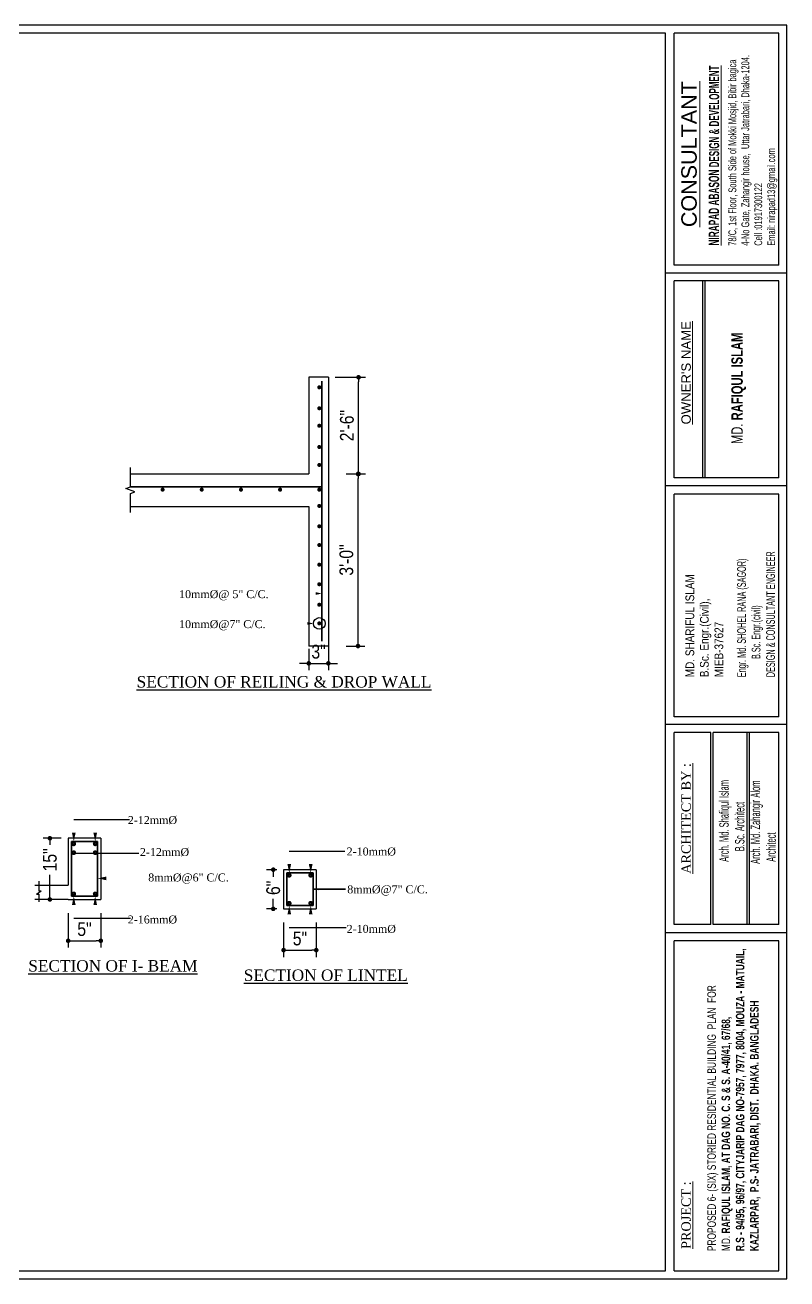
# Model space of a CAD drawing. Header units: inches. Extents: x -159432 to -126829, y -44881 to -40109.
# Drawn here: x -139822 to -139489, y -42614 to -42066 of the extents above; entities that cross this region are included whole.
import ezdxf

# ---------------------------------------------------------------- set-up
doc = ezdxf.new("R2010")
doc.units = ezdxf.units.IN
doc.header["$LTSCALE"] = 10
doc.header["$MEASUREMENT"] = 0
doc.header["$PDMODE"] = 34
doc.layers.get('0').update_dxf_attribs({"color": 140, "lineweight": 25})
doc.layers.get('Defpoints').update_dxf_attribs({"lineweight": 25})
for name, color, linetype, lineweight in [('BADHON WIN-1', 10, 'Continuous', 35), ('DIM', 6, 'Continuous', 25), ('DIMENSION', 6, 'Continuous', 25), ('line', 134, 'Continuous', 30), ('rod', 167, 'Continuous', 30), ('Stair', 135, 'Continuous', 25), ('TEXT', 6, 'Continuous', 25), ('TEXT 02', 7, 'Continuous', 9), ('win', 143, 'Continuous', 25)]:
    doc.layers.add(name, color=color, linetype=linetype, lineweight=lineweight)
doc.styles.add('222', font='arial.ttf')
doc.styles.add('AR8', font='swisscl.ttf', dxfattribs={"height": 10})
doc.styles.add('AREAL', font='arial.ttf')
doc.styles.add('Arial', font='times.ttf', dxfattribs={"height": 8})
doc.styles.add('arn', font='ARIALN.TTF')
doc.styles.add('style1', font='micross.ttf', dxfattribs={"height": 18})
doc.dimstyles.new('ARCHITECTURAL', dxfattribs={"dimscale": 0, "dimtxt": 4, "dimasz": 2.5, "dimexe": 4, "dimexo": 4, "dimgap": 2, "dimtad": 1, "dimdec": 0, "dimzin": 3, "dimdsep": 46, "dimlunit": 4, "dimtxsty": 'Standard', "dimcen": -0.25, "dimclrd": 4, "dimclre": 256, "dimclrt": 2, "dimadec": 0, "dimazin": 0, "dimtfac": 1, "dimtdec": 0, "dimtofl": 0, "dimtmove": 2, "dimatfit": 3, "dimfxl": 1, "dimfrac": 2, "dimtolj": 1, "dimtzin": 0, "dimlwd": -1, "dimarcsym": 0})
doc.dimstyles.new('DIM', dxfattribs={"dimtxt": 10, "dimasz": 2, "dimexe": 3, "dimexo": 3, "dimgap": 2, "dimtad": 1, "dimdec": 1, "dimzin": 1, "dimdsep": 46, "dimlunit": 4, "dimtxsty": 'arn', "dimblk": 'DOT', "dimcen": 0.09, "dimclrd": 256, "dimclre": 256, "dimclrt": 256, "dimaunit": 1, "dimadec": 0, "dimazin": 0, "dimtfac": 1, "dimtdec": 1, "dimtix": 1, "dimtmove": 2, "dimatfit": 3, "dimldrblk": 'OPEN30', "dimfxl": 10, "dimtolj": 1, "dimtzin": 0, "dimlwd": -1, "dimlwe": -1, "dimarcsym": 0})

# ---------------------------------------------------------------- blocks, each defined once
blk = doc.blocks.new('_Dot')
at = {"color": 0, "linetype": 'ByBlock', "lineweight": -2}
blk.add_line((-0.5, 0), (-1, 0), dxfattribs=at)
at = {"color": 0, "linetype": 'ByBlock', "const_width": 0.5}
blk.add_lwpolyline([(-0.25, 0, 1), (0.25, 0, 1)], format="xyb", close=True, dxfattribs=at)
blk = doc.blocks.new('*D349')
at = {"layer": 'Defpoints', "color": 0}
for p in [(-139689.55, -42219.55), (-139676.36, -42219.55), (-139684.16, -42261.79)]:
    blk.add_point(p, dxfattribs=at)
at = {"layer": 'DIM'}
for p, q in [((-139686.55, -42219.55), (-139673.36, -42219.55)), ((-139676.36, -42259.79), (-139676.36, -42221.55)), ((-139681.16, -42261.79), (-139673.36, -42261.79))]:
    blk.add_line(p, q, dxfattribs=at)
at = {"layer": 'DIM', "xscale": 2, "yscale": 2, "zscale": 2}
for p, rotation in [((-139676.36, -42219.55), 90), ((-139676.36, -42261.79), 270)]:
    blk.add_blockref('_Dot', p, dxfattribs=dict(at, rotation=rotation))
at = {"layer": 'DIM', "insert": (-139681.43, -42240.67), "char_height": 10, "attachment_point": 5, "rotation": 90, "style": 'arn'}
blk.add_mtext('\\A1;{\\H0.6x;2\'-6"}', dxfattribs=at)
blk = doc.blocks.new('_Open30')
at = {"color": 0, "linetype": 'ByBlock', "lineweight": -2}
for p, q in [((-1, 0.27), (0, 0)), ((0, 0), (-1, -0.27)), ((0, 0), (-1, 0))]:
    blk.add_line(p, q, dxfattribs=at)
blk = doc.blocks.new('*D350')
at = {"layer": 'Defpoints', "color": 0}
for p in [(-139709.1, -42454.82), (-139694.84, -42454.82), (-139694.84, -42469.9)]:
    blk.add_point(p, dxfattribs=at)
at = {"layer": 'DIM'}
for p, q in [((-139709.1, -42457.82), (-139709.1, -42472.9)), ((-139694.84, -42457.82), (-139694.84, -42472.9)), ((-139707.1, -42469.9), (-139696.84, -42469.9))]:
    blk.add_line(p, q, dxfattribs=at)
at = {"layer": 'DIM', "xscale": 2, "yscale": 2, "zscale": 2, "rotation": 180}
blk.add_blockref('_Dot', (-139709.1, -42469.9), dxfattribs=at)
at = {"layer": 'DIM', "xscale": 2, "yscale": 2, "zscale": 2}
blk.add_blockref('_Dot', (-139694.84, -42469.9), dxfattribs=at)
at = {"layer": 'DIM', "insert": (-139701.97, -42464.85), "char_height": 10, "attachment_point": 5, "style": 'arn'}
blk.add_mtext('\\A1;{\\H0.6x;5"}', dxfattribs=at)
blk = doc.blocks.new('*D351')
at = {"layer": 'Defpoints', "color": 0}
for p in [(-139709.1, -42434.74), (-139713.63, -42451.86), (-139709.1, -42451.86)]:
    blk.add_point(p, dxfattribs=at)
at = {"layer": 'DIM'}
for p, q in [((-139712.1, -42434.74), (-139716.63, -42434.74)), ((-139713.63, -42436.74), (-139713.63, -42437.84)), ((-139713.63, -42449.86), (-139713.63, -42447.53)), ((-139712.1, -42451.86), (-139716.63, -42451.86))]:
    blk.add_line(p, q, dxfattribs=at)
at = {"layer": 'DIM', "xscale": 2, "yscale": 2, "zscale": 2}
for p, rotation in [((-139713.63, -42434.74), 90), ((-139713.63, -42451.86), 270)]:
    blk.add_blockref('_Dot', p, dxfattribs=dict(at, rotation=rotation))
at = {"layer": 'DIM', "insert": (-139713.63, -42442.69), "char_height": 10, "attachment_point": 5, "rotation": 90, "style": 'arn'}
blk.add_mtext('\\A1;{\\H0.6x;6"}', dxfattribs=at)
blk = doc.blocks.new('*D352')
at = {"layer": 'Defpoints', "color": 0}
for p in [(-139684.83, -42261.79), (-139676.6, -42261.79), (-139684.83, -42337.01)]:
    blk.add_point(p, dxfattribs=at)
at = {"layer": 'DIM'}
for p, q in [((-139681.83, -42261.79), (-139673.6, -42261.79)), ((-139676.6, -42335.01), (-139676.6, -42263.79)), ((-139681.83, -42337.01), (-139673.6, -42337.01))]:
    blk.add_line(p, q, dxfattribs=at)
at = {"layer": 'DIM', "xscale": 2, "yscale": 2, "zscale": 2}
for p, rotation in [((-139676.6, -42261.79), 90), ((-139676.6, -42337.01), 270)]:
    blk.add_blockref('_Dot', p, dxfattribs=dict(at, rotation=rotation))
at = {"layer": 'DIM', "insert": (-139681.66, -42299.4), "char_height": 10, "attachment_point": 5, "rotation": 90, "style": 'arn'}
blk.add_mtext('\\A1;{\\H0.6x;3\'-0"}', dxfattribs=at)
blk = doc.blocks.new('*D353')
at = {"layer": 'Defpoints', "color": 0}
for p in [(-139698.11, -42335.15), (-139689.55, -42333.94), (-139689.55, -42344.57)]:
    blk.add_point(p, dxfattribs=at)
at = {"layer": 'DIM'}
for p, q in [((-139698.11, -42338.15), (-139698.11, -42347.57)), ((-139689.55, -42336.94), (-139689.55, -42347.57)), ((-139700.11, -42344.57), (-139702.11, -42344.57)), ((-139698.11, -42344.57), (-139689.55, -42344.57)), ((-139687.55, -42344.57), (-139685.55, -42344.57))]:
    blk.add_line(p, q, dxfattribs=at)
at = {"layer": 'DIM', "xscale": 2, "yscale": 2, "zscale": 2}
blk.add_blockref('_Dot', (-139698.11, -42344.57), dxfattribs=at)
at = {"layer": 'DIM', "xscale": 2, "yscale": 2, "zscale": 2, "rotation": 180}
blk.add_blockref('_Dot', (-139689.55, -42344.57), dxfattribs=at)
at = {"layer": 'DIM', "insert": (-139693.83, -42339.51), "char_height": 10, "attachment_point": 5, "style": 'arn'}
blk.add_mtext('\\A1;{\\H0.6x;3"}', dxfattribs=at)
blk = doc.blocks.new('*D354')
at = {"layer": 'Defpoints', "color": 0}
for p in [(-139803.25, -42421.01), (-139811.23, -42447.76), (-139801.85, -42447.76)]:
    blk.add_point(p, dxfattribs=at)
at = {"layer": 'DIM'}
for p, q in [((-139806.25, -42421.01), (-139814.23, -42421.01)), ((-139811.23, -42423.01), (-139811.23, -42423.93)), ((-139811.23, -42445.76), (-139811.23, -42436.96)), ((-139804.85, -42447.76), (-139814.23, -42447.76))]:
    blk.add_line(p, q, dxfattribs=at)
at = {"layer": 'DIM', "xscale": 2, "yscale": 2, "zscale": 2}
for p, rotation in [((-139811.23, -42421.01), 90), ((-139811.23, -42447.76), 270)]:
    blk.add_blockref('_Dot', p, dxfattribs=dict(at, rotation=rotation))
at = {"layer": 'DIM', "insert": (-139811.23, -42430.45), "char_height": 10, "attachment_point": 5, "rotation": 90, "style": 'arn'}
blk.add_mtext('\\A1;{\\H0.6x;15"}', dxfattribs=at)
blk = doc.blocks.new('*D355')
at = {"layer": 'Defpoints', "color": 0}
for p in [(-139803.25, -42450.73), (-139788.99, -42450.73), (-139788.99, -42465.8)]:
    blk.add_point(p, dxfattribs=at)
at = {"layer": 'DIM'}
for p, q in [((-139803.25, -42453.73), (-139803.25, -42468.8)), ((-139788.99, -42453.73), (-139788.99, -42468.8)), ((-139801.25, -42465.8), (-139790.99, -42465.8))]:
    blk.add_line(p, q, dxfattribs=at)
at = {"layer": 'DIM', "xscale": 2, "yscale": 2, "zscale": 2, "rotation": 180}
blk.add_blockref('_Dot', (-139803.25, -42465.8), dxfattribs=at)
at = {"layer": 'DIM', "xscale": 2, "yscale": 2, "zscale": 2}
blk.add_blockref('_Dot', (-139788.99, -42465.8), dxfattribs=at)
at = {"layer": 'DIM', "insert": (-139796.12, -42460.75), "char_height": 10, "attachment_point": 5, "style": 'arn'}
blk.add_mtext('\\A1;{\\H0.6x;5"}', dxfattribs=at)

msp = doc.modelspace()

# ---------------------------------------------------------------- linework, layer by layer
at = {"layer": 'DIM'}
for p, q in [((-139800.79195, -42412.8672), (-139776.47363, -42412.8672)), ((-139706.63651, -42426.60116), (-139682.3182, -42426.60116)), ((-139800.79195, -42455.90485), (-139775.979, -42455.90485)), ((-139706.63651, -42459.99789), (-139681.82357, -42459.99789))]:
    msp.add_line(p, q, dxfattribs=at)
for points in [[(-139800.79195, -42418.54796, 1.6171, 0, 0), (-139800.79195, -42422.43387, 0, 0, 0), (-139800.79195, -42412.8672, 0, 0, 0)], [(-139791.42262, -42418.54796, 1.6171, 0, 0), (-139791.42262, -42422.43387, 0, 0, 0), (-139791.42262, -42412.8672, 0, 0, 0)], [(-139706.63651, -42432.28191, 1.6171, 0, 0), (-139706.63651, -42436.16782, 0, 0, 0), (-139706.63651, -42426.60116, 0, 0, 0)], [(-139697.26718, -42432.28191, 1.6171, 0, 0), (-139697.26718, -42436.16782, 0, 0, 0), (-139697.26718, -42426.60116, 0, 0, 0)], [(-139786.5315, -42438.5425, 1.6171, 0, 0), (-139790.41741, -42438.5425, 0, 0, 0), (-139768.56003, -42438.5425, 0, 0, 0)], [(-139800.79195, -42450.2241, 1.6171, 0, 0), (-139800.79195, -42446.33819, 0, 0, 0), (-139800.79195, -42455.90485, 0, 0, 0)], [(-139791.42262, -42450.2241, 1.6171, 0, 0), (-139791.42262, -42446.33819, 0, 0, 0), (-139791.42262, -42455.90485, 0, 0, 0)], [(-139706.63651, -42454.31713, 1.6171, 0, 0), (-139706.63651, -42450.43122, 0, 0, 0), (-139706.63651, -42459.99789, 0, 0, 0)], [(-139697.26718, -42454.31713, 1.6171, 0, 0), (-139697.26718, -42450.43122, 0, 0, 0), (-139697.26718, -42459.99789, 0, 0, 0)]]:
    msp.add_lwpolyline(points, format="xyseb", dxfattribs=at)
msp.add_circle((-139693.51613, -42327.14089), 2.55223, dxfattribs=at)
at = {"layer": 'DIMENSION', "color": 7}
for p, q in [((-139817.15044, -42445.38056), (-139815.09138, -42444.03261)), ((-139816.12095, -42439.81128), (-139816.12095, -42444.03261)), ((-139816.12095, -42444.03261), (-139815.09138, -42444.03261)), ((-139817.15044, -42445.38056), (-139816.12095, -42445.38056)), ((-139816.12095, -42445.38056), (-139816.12095, -42448.82154))]:
    msp.add_line(p, q, dxfattribs=at)
at = {"layer": 'DIMENSION', "color": 7, "ltscale": 15}
for points in [[(-139695.14893, -42314.04262, 1.21282, 0, 0), (-139692.40728, -42314.04262, 0, 0, 0), (-139715.15929, -42314.04262, 0, 0, 0), (-139715.15929, -42314.04262, 0, 0, 0)], [(-139698.81001, -42327.14089, 1.21282, 0, 0), (-139696.06836, -42327.14089, 0, 0, 0), (-139715.15929, -42327.14089, 0, 0, 0), (-139715.15929, -42327.14089, 0, 0, 0)]]:
    msp.add_lwpolyline(points, format="xyseb", dxfattribs=at)
at = {"layer": 'line'}
for p, q in [((-139542.18852, -42609.98642), (-139542.18852, -42069.22703)), ((-139538.46287, -42170.54229), (-139538.46287, -42069.22703)), ((-139492.79444, -42170.54229), (-139538.46287, -42170.54229)), ((-139489.19215, -42174.07945), (-139542.18852, -42174.07945)), ((-139538.46287, -42263.50915), (-139538.46287, -42177.4201)), ((-139492.79444, -42177.4201), (-139538.46287, -42177.4201)), ((-139525.93551, -42263.50915), (-139525.93551, -42177.4201)), ((-139524.90629, -42263.50915), (-139524.90629, -42177.4201)), ((-139513.02289, -42263.50915), (-139538.46287, -42263.50915)), ((-139492.79444, -42263.50915), (-139513.02289, -42263.50915)), ((-139489.19215, -42267.04631), (-139542.18852, -42267.04631)), ((-139538.46287, -42367.92816), (-139538.46287, -42270.58347)), ((-139511.99367, -42270.58347), (-139538.46287, -42270.58347)), ((-139513.02289, -42367.92816), (-139538.46287, -42367.92816)), ((-139492.79444, -42367.92816), (-139513.02289, -42367.92816)), ((-139489.19215, -42371.31781), (-139542.18852, -42371.31781)), ((-139538.46287, -42458.69515), (-139538.46287, -42374.80597)), ((-139522.4643, -42374.80597), (-139538.46287, -42374.80597)), ((-139538.46287, -42439.43675), (-139538.46287, -42374.80597)), ((-139522.4643, -42458.69515), (-139522.4643, -42374.80597)), ((-139492.79444, -42374.80597), (-139521.43508, -42374.80597)), ((-139521.43508, -42458.69515), (-139521.43508, -42374.80597)), ((-139506.52625, -42458.46829), (-139506.52625, -42374.80597)), ((-139505.49703, -42458.46829), (-139505.49703, -42374.80597)), ((-139522.4643, -42458.69515), (-139538.46287, -42458.69515)), ((-139492.79444, -42458.69515), (-139521.43508, -42458.69515)), ((-139489.19215, -42462.29743), (-139542.18852, -42462.29743)), ((-139492.79444, -42465.89972), (-139538.46287, -42465.89972)), ((-139538.46287, -42609.98642), (-139538.46287, -42465.89972))]:
    msp.add_line(p, q, dxfattribs=at)
msp.add_lwpolyline([(-140313.06302, -42613.58871), (-139489.19215, -42613.58871), (-139489.19215, -42065.62475), (-140313.06302, -42065.62475)], close=True, dxfattribs=at)
for points in [[(-139542.18852, -42069.22703), (-140309.46073, -42069.22703), (-140309.46073, -42609.98642), (-139542.18852, -42609.98642)], [(-139492.79444, -42170.54229), (-139492.79444, -42069.22703), (-139538.46287, -42069.22703)], [(-139492.79444, -42263.50915), (-139492.79444, -42177.4201)], [(-139492.79444, -42367.92816), (-139492.79444, -42270.58347), (-139511.99367, -42270.58347)], [(-139492.79444, -42458.69515), (-139492.79444, -42374.80597)], [(-139538.46287, -42609.98642), (-139492.79444, -42609.98642), (-139492.79444, -42465.89972)]]:
    msp.add_lwpolyline(points, dxfattribs=at)
at = {"layer": 'rod', "color": 7, "linetype": 'Continuous', "lineweight": 35}
for p, q in [((-139692.40728, -42221.26198), (-139692.40728, -42334.86968)), ((-139776.05971, -42267.49681), (-139692.40728, -42267.49681)), ((-139801.82813, -42446.33819), (-139801.82813, -42422.43387)), ((-139801.82813, -42422.43387), (-139790.41741, -42422.43387)), ((-139790.41741, -42446.33819), (-139790.41741, -42422.43387)), ((-139707.67269, -42436.16782), (-139696.26198, -42436.16782)), ((-139707.67269, -42450.43122), (-139707.67269, -42436.16782)), ((-139696.26198, -42450.43122), (-139696.26198, -42436.16782)), ((-139801.82813, -42446.33819), (-139790.41741, -42446.33819)), ((-139707.67269, -42450.43122), (-139696.26198, -42450.43122))]:
    msp.add_line(p, q, dxfattribs=at)
at = {"layer": 'rod', "color": 7, "linetype": 'Continuous'}
for points, const_width in [([(-139693.96186, -42223.925, 1), (-139693.0704, -42223.925, 1)], 0.89146), ([(-139693.96186, -42233.0831, 1), (-139693.0704, -42233.0831, 1)], 0.89146), ([(-139693.96186, -42240.73431, 1), (-139693.0704, -42240.73431, 1)], 0.89146), ([(-139693.96186, -42250.0345, 1), (-139693.0704, -42250.0345, 1)], 0.89146), ([(-139693.96186, -42257.85038, 1), (-139693.0704, -42257.85038, 1)], 0.89146), ([(-139762.42616, -42268.66241, 1), (-139761.5347, -42268.66241, 1)], 0.89146), ([(-139745.31008, -42268.66241, 1), (-139744.41862, -42268.66241, 1)], 0.89146), ([(-139728.19401, -42268.66241, 1), (-139727.30255, -42268.66241, 1)], 0.89146), ([(-139711.07794, -42268.66241, 1), (-139710.18647, -42268.66241, 1)], 0.89146), ([(-139693.96186, -42268.66241, 1), (-139693.0704, -42268.66241, 1)], 0.89146), ([(-139693.96186, -42275.75847, 1), (-139693.0704, -42275.75847, 1)], 0.89146), ([(-139693.96186, -42284.65715, 1), (-139693.0704, -42284.65715, 1)], 0.89146), ([(-139693.96186, -42292.87455, 1), (-139693.0704, -42292.87455, 1)], 0.89146), ([(-139693.96186, -42301.44607, 1), (-139693.0704, -42301.44607, 1)], 0.89146), ([(-139693.96186, -42309.99062, 1), (-139693.0704, -42309.99062, 1)], 0.89146), ([(-139693.96186, -42318.97358, 1), (-139693.0704, -42318.97358, 1)], 0.89146), ([(-139693.96186, -42327.1067, 1), (-139693.0704, -42327.1067, 1)], 0.89146), ([(-139801.26897, -42423.46147, -1), (-139800.33293, -42423.46147, -1)], 1.12324), ([(-139790.97658, -42423.46147, 1), (-139791.91261, -42423.46147, 1)], 1.12324), ([(-139801.26897, -42427.31815, -1), (-139800.33293, -42427.31815, -1)], 1.12324), ([(-139790.97658, -42427.31815, 1), (-139791.91261, -42427.31815, 1)], 1.12324), ([(-139707.11353, -42437.19542, -1), (-139706.17749, -42437.19542, -1)], 1.12324), ([(-139696.82114, -42437.19542, 1), (-139697.75718, -42437.19542, 1)], 1.12324), ([(-139801.26897, -42445.31059, 1), (-139800.33293, -42445.31059, 1)], 1.12324), ([(-139790.97658, -42445.31059, -1), (-139791.91261, -42445.31059, -1)], 1.12324), ([(-139707.11353, -42449.40362, 1), (-139706.17749, -42449.40362, 1)], 1.12324), ([(-139696.82114, -42449.40362, -1), (-139697.75718, -42449.40362, -1)], 1.12324)]:
    msp.add_lwpolyline(points, format="xyb", close=True, dxfattribs=dict(at, const_width=const_width))
at = {"layer": 'Stair', "color": 7, "ltscale": 0.25}
for p, q in [((-139689.5546, -42219.55131), (-139698.11264, -42219.55131)), ((-139800.80095, -42427.45606), (-139772.44102, -42427.45606))]:
    msp.add_line(p, q, dxfattribs=at)
at = {"layer": 'win', "color": 7, "linetype": 'Continuous'}
for p, q in [((-139698.11264, -42219.55131), (-139698.11264, -42261.79145)), ((-139689.5546, -42219.55131), (-139689.5546, -42337.00919)), ((-139776.05971, -42261.79145), (-139698.11264, -42261.79145)), ((-139776.05971, -42276.05484), (-139746.60818, -42276.05484)), ((-139746.60818, -42276.05484), (-139718.08139, -42276.05484)), ((-139746.60818, -42276.05484), (-139746.60818, -42276.05484)), ((-139718.08139, -42276.05484), (-139698.11264, -42276.05484)), ((-139718.08139, -42276.05484), (-139718.08139, -42276.05484)), ((-139698.11264, -42276.05484), (-139698.11264, -42337.00919)), ((-139689.5546, -42337.00919), (-139698.11264, -42337.00919)), ((-139803.25447, -42421.00753), (-139803.25447, -42441.54173)), ((-139788.99107, -42421.00753), (-139803.25447, -42421.00753)), ((-139788.99107, -42421.00753), (-139788.99107, -42447.76452)), ((-139694.83564, -42434.74148), (-139709.09903, -42434.74148)), ((-139709.09903, -42434.74148), (-139709.09903, -42451.85756)), ((-139694.83564, -42434.74148), (-139694.83564, -42451.85756)), ((-139817.7439, -42441.54173), (-139803.25447, -42441.54173)), ((-139803.25447, -42447.76452), (-139817.7439, -42447.76452)), ((-139803.25447, -42447.76452), (-139788.99107, -42447.76452)), ((-139709.09903, -42451.85756), (-139694.83564, -42451.85756))]:
    msp.add_line(p, q, dxfattribs=at)
msp.add_lwpolyline([(-139776.05971, -42278.59433), (-139776.05971, -42270.34949), (-139774.1003, -42269.63632), (-139778.01913, -42268.20998), (-139776.05971, -42267.49681), (-139776.05971, -42258.92646)], dxfattribs=at)

# ---------------------------------------------------------------- texts
at = {"layer": 'TEXT', "color": 7, "style": 'Arial'}
for s, p in [('10mm%%c@ 5" C/C.', (-139754.78959, -42316.06192)), ('10mm%%c@7" C/C.', (-139754.78959, -42329.16018)), ('2-12mm%%c', (-139777.18743, -42414.78894)), ('2-12mm%%c', (-139771.91469, -42428.77097)), ('2-10mm%%c', (-139681.5577, -42428.5229)), ('8mm%%c@6" C/C.', (-139768.25324, -42439.87252)), ('8mm%%c@7" C/C.', (-139681.28904, -42445.07466)), ('2-16mm%%c', (-139777.18743, -42458.24754)), ('2-10mm%%c', (-139681.5577, -42462.34057))]:
    msp.add_text(s, height=3.468465, dxfattribs=at).set_placement(p)
at = {"layer": 'TEXT', "color": 7, "linetype": 'Continuous', "style": 'Arial'}
for s, p in [('%%USECTION OF REILING & DROP WALL', (-139773.32002, -42355.13134)), ('%%uSECTION OF I- BEAM', (-139820.67049, -42479.2566)), ('%%uSECTION OF LINTEL', (-139726.51505, -42483.34963))]:
    msp.add_text(s, height=4.9921884, dxfattribs=at).set_placement(p)
at = {"layer": 'TEXT 02', "color": 1, "insert": (-139523.33859, -42161.99643), "char_height": 4.89737351, "width": 124.6810022, "attachment_point": 1, "rotation": 90, "style": 'AR8'}
msp.add_mtext('\\pt1.04;{\\fArial Narrow|b1|i0|c0|p34;\\H0.9231x;\\W0.7;\\LNIRAPAD ABASON\\fArial Narrow|b0|i0|c0|p34;\\H0.965x; \\fArial Narrow|b1|i0|c0|p34;DESIGN & DEVELOPMENT}', dxfattribs=at)
at = {"layer": 'TEXT 02', "attachment_point": 1, "rotation": 90}
for s, insert, char_height, width, style in [('\\pt1.387;{\\fArial|b0|i0|c0|p34;\\L\\C7;CONSULTANT}', (-139535.33969, -42153.93055), 6.7378603, 44.6593477, 'AR8'), ("{\\fSwis721 Lt BT|b0|i0|c0|p34;\\L\\C0;OWNER'S NAME}", (-139535.31425, -42240.15788), 4.1136347, 43.9094778, '222'), ('{\\fArial|b0|i0|c161|p34;\\W0.7;MD.\\fArial|b1|i0|c0|p34; RAFIQUL ISLAM}', (-139513.48706, -42248.72671), 5.0090613, 71.2323935, 'AREAL'), ('{\\fArial Narrow|b0|i0|c0|p34;\\W0.7;Engr. Md. SHOHEL RANA (SAGOR)\\P         B.Sc. Engr.(civil)  \\PDESIGN & CONSULTANT ENGINEER  }', (-139510.91682, -42350.62385), 3.803572, 83.6332598, '222'), ('{\\fArial Narrow|b0|i0|c0|p34;MD. SHARIFUL ISLAM\\PB.Sc. Engr.(Civil),\\PMIEB-37627}', (-139533.51219, -42350.62385), 3.803572, 83.6332598, '222'), ('{\\fTimes New Roman|b0|i0|c0|p18;\\LARCHITECT BY :}', (-139535.29976, -42436.52534), 4.1136347, 48.9019378, '222'), ('{\\fArial Narrow|b0|i0|c0|p34;\\W0.7;\\P Arch. Md. Shafiqul Islam\\P      B.Sc. Architect\\PArch. Md. Zahangir Alom\\P Architect}', (-139525.58956, -42432.21115), 4.1136347, 67.902702, '222'), ('\\pt6.13;{\\fArial|b0|i0|c161|p34;\\W0.7;PROPOSED 6- (SIX) STORIED RESIDENTIAL BUILDING  PLAN  FOR \\fArial|b0|i0|c0|p34;\\P\\fArial|b0|i0|c161|p34;MD.\\fArial|b1|i0|c0|p34; RAFIQUL ISLAM, AT DAG NO. C. S & S. A-40/41, 67/68,\\PR.S - 94/95, 96/97, CITYJARIP DAG NO-7957, 7977, 8004, MOUZA - MATUAIL, \\PKAZLARPAR,  P.S- JATRABARI, DIST.  DHAKA. BANGLADESH}', (-139523.97934, -42601.44333), 3.73966787, 132.0918036, 'AREAL'), ('{\\fTimes New Roman|b0|i0|c0|p18;\\LPROJECT :}', (-139535.29976, -42600.48457), 4.1136347, 29.707101, '222')]:
    msp.add_mtext(s, dxfattribs=dict(at, insert=insert, char_height=char_height, width=width, style=style))
at = {"layer": 'TEXT 02', "color": 3, "insert": (-139514.73234, -42162.03825), "char_height": 3.3964397, "width": 93.6621408, "attachment_point": 1, "rotation": 90, "style": 'style1'}
msp.add_mtext('{\\fArial Narrow|b0|i0|c0|p34;\\W0.7;78/C, 1st Floor, South Side of Mokki Mosjid, Bibir bagica\\P4-No Gate, Zahangir house,  Uttar Jatrabari, Dhaka-1204. \\PCell :01917300122 \\PEmail: nirapad13@gmail.com}', dxfattribs=at)

# ---------------------------------------------------------------- dimensions: what is measured, and where the dimension line sits
at = {"layer": 'DIM'}
for base, p1, p2, text, picture, middle in [((-139676.36493, -42219.55131), (-139684.16067, -42261.79145), (-139689.5546, -42219.55131), '{\\H0.6x;2\'-6"}', '*D349', (-139681.42837, -42240.67138)), ((-139676.59593, -42261.79145), (-139684.82769, -42337.00919), (-139684.82769, -42261.79145), '{\\H0.6x;3\'-0"}', '*D352', (-139681.65936, -42299.40032))]:
    dim = msp.add_linear_dim(base=base, p1=p1, p2=p2, angle=90, text=text, dimstyle='DIM', dxfattribs=at)
    dim.commit()
    dim.dimension.update_dxf_attribs({"geometry": picture, "text_midpoint": middle})
for base, p1, p2, text, picture, middle in [((-139689.5546, -42344.57423), (-139698.11264, -42335.15258), (-139689.5546, -42333.94467), '{\\H0.6x;3"}', '*D353', (-139693.83362, -42339.5108)), ((-139788.99107, -42465.80479), (-139803.25447, -42450.73011), (-139788.99107, -42450.73011), '{\\H0.6x;5"}', '*D355', (-139796.12277, -42460.75363)), ((-139694.83564, -42469.89782), (-139709.09903, -42454.82314), (-139694.83564, -42454.82314), '{\\H0.6x;5"}', '*D350', (-139701.96734, -42464.84667))]:
    dim = msp.add_linear_dim(base=base, p1=p1, p2=p2, text=text, dimstyle='DIM', dxfattribs=at)
    dim.commit()
    dim.dimension.update_dxf_attribs({"geometry": picture, "text_midpoint": middle})
for base, p1, p2, text, picture, middle in [((-139811.22576, -42447.76452), (-139803.25447, -42421.00753), (-139801.85352, -42447.76452), '{\\H0.6x;15"}', '*D354', (-139811.22576, -42430.44597)), ((-139713.63389, -42451.85756), (-139709.09903, -42434.74148), (-139709.09903, -42451.85756), '{\\H0.6x;6"}', '*D351', (-139713.63389, -42442.68634))]:
    dim = msp.add_linear_dim(base=base, p1=p1, p2=p2, angle=90, text=text, dimstyle='DIM', dxfattribs=at)
    dim.commit()
    dim.dimension.update_dxf_attribs({"geometry": picture, "text_midpoint": middle, "dimtype": 160})

# ---------------------------------------------------------------- leaders
at = {"layer": 'BADHON WIN-1'}
msp.add_leader([(-139696.26198, -42443.29952), (-139682.13914, -42443.29952)], dimstyle='ARCHITECTURAL', override={"dimscale": 1}, dxfattribs=at)

doc.saveas('drawing.dxf')
